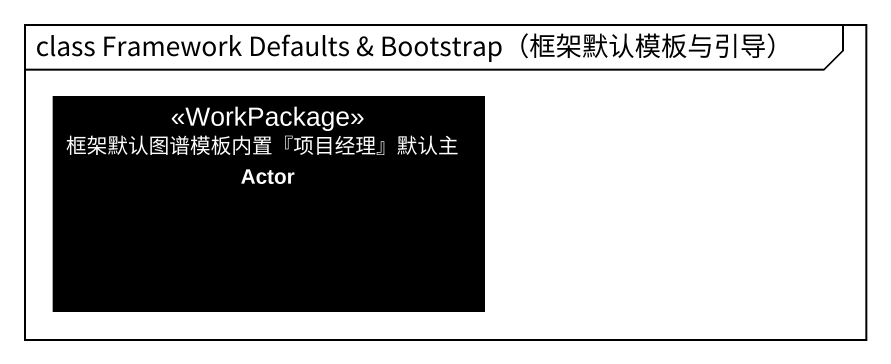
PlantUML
@startuml
mainframe class Framework Defaults & Bootstrap（框架默认模板与引导）
hide circle
hide empty members
class "框架默认图谱模板内置『项目经理』默认主 Actor" as 框架默认图谱模板内置_项目经理_默认主_Actor <<WorkPackage>> #000000
@enduml
